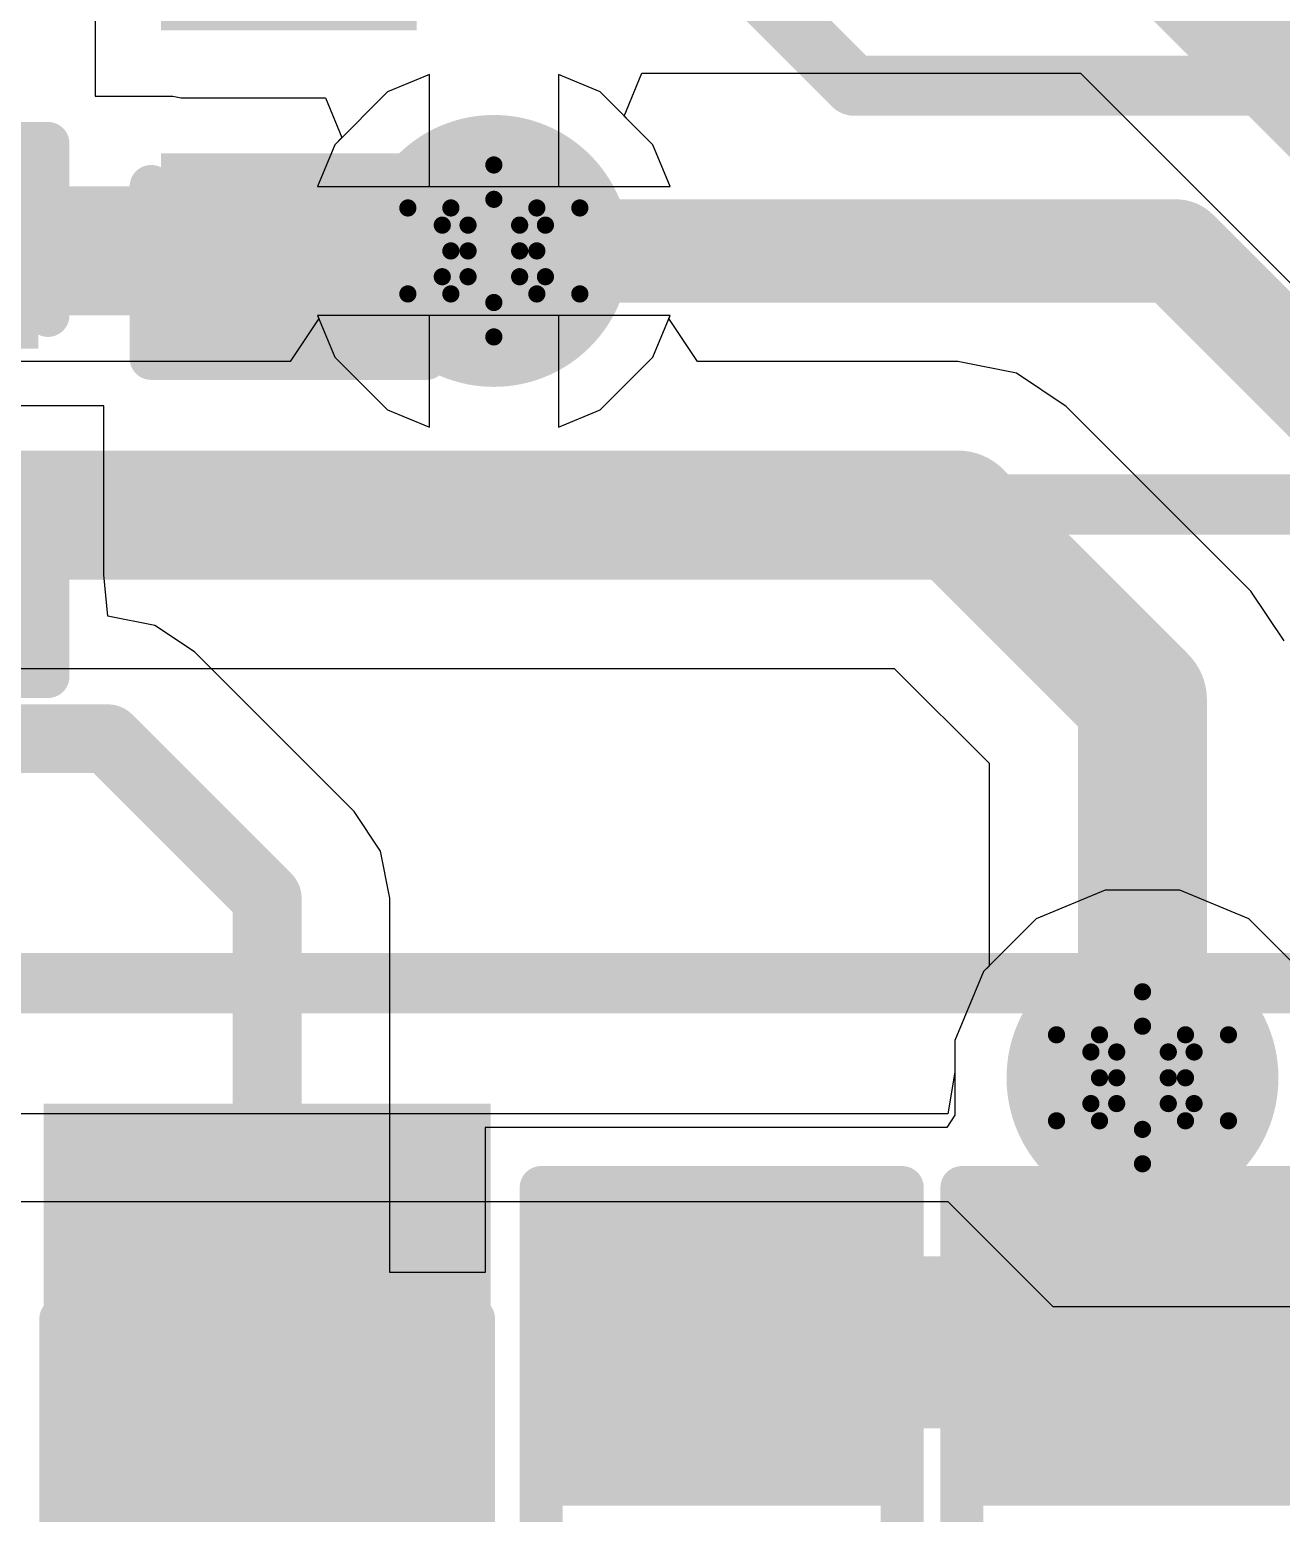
# Model space of a CAD drawing. Header units: inches. Extents: x -18 to 237, y -41 to 211.
# Drawn here: x 33.731 to 37.429, y 90.959 to 95.342 of the extents above; entities that cross this region are included whole.
import ezdxf

# ---------------------------------------------------------------- set-up
doc = ezdxf.new("R2010")
doc.units = ezdxf.units.IN
for name, color, linetype in [('Bottom Layer', 5, 'Continuous'), ('Bottom Solder', 6, 'Continuous'), ('Drill Drawing', 1, 'Continuous'), ('Top Layer', 1, 'Continuous'), ('Top Overlay', 2, 'Continuous'), ('Top Paste', 8, 'Continuous'), ('Top Solder', 216, 'Continuous'), ('Via Holes', 16, 'Continuous')]:
    doc.layers.add(name, color=color, linetype=linetype)

# ---------------------------------------------------------------- blocks, each defined once
blk = doc.blocks.new('R___0603_63')
at = {"layer": 'Top Layer'}
for points in [[(-0.381, 0.4445), (-0.381, -0.4445), (-1.143, -0.4445), (-1.143, 0.4445)], [(1.143, 0.4445), (1.143, -0.4445), (0.381, -0.4445), (0.381, 0.4445)]]:
    blk.add_hatch(color=1, dxfattribs=at).paths.add_polyline_path(points)
at = {"layer": 'Top Paste'}
for points in [[(-0.381, 0.4445), (-0.381, -0.4445), (-1.143, -0.4445), (-1.143, 0.4445)], [(1.143, 0.4445), (1.143, -0.4445), (0.381, -0.4445), (0.381, 0.4445)]]:
    blk.add_hatch(color=8, dxfattribs=at).paths.add_polyline_path(points)
at = {"layer": 'Top Solder'}
for points in [[(-0.2794, 0.5461), (-0.2794, -0.5461), (-1.2446, -0.5461), (-1.2446, 0.5461)], [(1.2446, 0.5461), (1.2446, -0.5461), (0.2794, -0.5461), (0.2794, 0.5461)]]:
    blk.add_hatch(color=216, dxfattribs=at).paths.add_polyline_path(points)
at = {"layer": 'Top Overlay'}
for points in [[(-1.2192, 0.5334, 0.127, 0.127, 0), (1.2192, 0.5334, 0.127, 0.127, 0)], [(-1.2192, 0.5334, 0.127, 0.127, 0), (-1.2192, -0.5334, 0.127, 0.127, 0)], [(1.2192, 0.5334, 0.127, 0.127, 0), (1.2192, -0.5334, 0.127, 0.127, 0)], [(-1.2192, -0.5334, 0.127, 0.127, 0), (1.2192, -0.5334, 0.127, 0.127, 0)]]:
    blk.add_lwpolyline(points, format="xyseb", dxfattribs=at)
for points in [[(-1.25095, 0.5334, 0.0635, 0.0635, 1), (-1.18745, 0.5334, 0.0635, 0.0635, 1)], [(-1.25095, 0.5334, 0.0635, 0.0635, 1), (-1.18745, 0.5334, 0.0635, 0.0635, 1)], [(1.18745, 0.5334, 0.0635, 0.0635, 1), (1.25095, 0.5334, 0.0635, 0.0635, 1)], [(1.18745, 0.5334, 0.0635, 0.0635, 1), (1.25095, 0.5334, 0.0635, 0.0635, 1)], [(-1.25095, -0.5334, 0.0635, 0.0635, 1), (-1.18745, -0.5334, 0.0635, 0.0635, 1)], [(-1.25095, -0.5334, 0.0635, 0.0635, 1), (-1.18745, -0.5334, 0.0635, 0.0635, 1)], [(1.18745, -0.5334, 0.0635, 0.0635, 1), (1.25095, -0.5334, 0.0635, 0.0635, 1)], [(1.18745, -0.5334, 0.0635, 0.0635, 1), (1.25095, -0.5334, 0.0635, 0.0635, 1)]]:
    blk.add_lwpolyline(points, format="xyseb", close=True, dxfattribs=at)
blk = doc.blocks.new('R___0603_64')
at = {"layer": 'Top Layer'}
for points in [[(-0.381, 0.4445), (-0.381, -0.4445), (-1.143, -0.4445), (-1.143, 0.4445)], [(1.143, 0.4445), (1.143, -0.4445), (0.381, -0.4445), (0.381, 0.4445)]]:
    blk.add_hatch(color=1, dxfattribs=at).paths.add_polyline_path(points)
at = {"layer": 'Top Paste'}
for points in [[(-0.381, 0.4445), (-0.381, -0.4445), (-1.143, -0.4445), (-1.143, 0.4445)], [(1.143, 0.4445), (1.143, -0.4445), (0.381, -0.4445), (0.381, 0.4445)]]:
    blk.add_hatch(color=8, dxfattribs=at).paths.add_polyline_path(points)
at = {"layer": 'Top Solder'}
for points in [[(-0.2794, 0.5461), (-0.2794, -0.5461), (-1.2446, -0.5461), (-1.2446, 0.5461)], [(1.2446, 0.5461), (1.2446, -0.5461), (0.2794, -0.5461), (0.2794, 0.5461)]]:
    blk.add_hatch(color=216, dxfattribs=at).paths.add_polyline_path(points)
at = {"layer": 'Top Overlay'}
for points in [[(-1.2192, -0.5334, 0.127, 0.127, 0), (-1.2192, 0.5334, 0.127, 0.127, 0)], [(1.2192, 0.5334, 0.127, 0.127, 0), (-1.2192, 0.5334, 0.127, 0.127, 0)], [(1.2192, -0.5334, 0.127, 0.127, 0), (1.2192, 0.5334, 0.127, 0.127, 0)], [(1.2192, -0.5334, 0.127, 0.127, 0), (-1.2192, -0.5334, 0.127, 0.127, 0)]]:
    blk.add_lwpolyline(points, format="xyseb", dxfattribs=at)
for points in [[(-1.25095, 0.5334, 0.0635, 0.0635, 1), (-1.18745, 0.5334, 0.0635, 0.0635, 1)], [(-1.25095, 0.5334, 0.0635, 0.0635, 1), (-1.18745, 0.5334, 0.0635, 0.0635, 1)], [(1.18745, 0.5334, 0.0635, 0.0635, 1), (1.25095, 0.5334, 0.0635, 0.0635, 1)], [(1.18745, 0.5334, 0.0635, 0.0635, 1), (1.25095, 0.5334, 0.0635, 0.0635, 1)], [(-1.25095, -0.5334, 0.0635, 0.0635, 1), (-1.18745, -0.5334, 0.0635, 0.0635, 1)], [(-1.25095, -0.5334, 0.0635, 0.0635, 1), (-1.18745, -0.5334, 0.0635, 0.0635, 1)], [(1.18745, -0.5334, 0.0635, 0.0635, 1), (1.25095, -0.5334, 0.0635, 0.0635, 1)], [(1.18745, -0.5334, 0.0635, 0.0635, 1), (1.25095, -0.5334, 0.0635, 0.0635, 1)]]:
    blk.add_lwpolyline(points, format="xyseb", close=True, dxfattribs=at)
blk = doc.blocks.new('LED_0603_98')
at = {"layer": 'Top Layer'}
for points in [[(-1, 0.5), (-0.5, 0.5), (-0.5, -0.5), (-1, -0.5)], [(0.5, 0.5), (1, 0.5), (1, -0.5), (0.5, -0.5)]]:
    blk.add_hatch(color=1, dxfattribs=at).paths.add_polyline_path(points)
at = {"layer": 'Top Overlay'}
blk.add_hatch(color=2, dxfattribs=at).paths.add_polyline_path([(1.1176, -0.6604), (1.7526, -0.6604), (1.7526, 0.6604), (1.1176, 0.6604)])
at = {"layer": 'Top Paste'}
for points in [[(-1, 0.5), (-0.5, 0.5), (-0.5, -0.5), (-1, -0.5)], [(0.5, 0.5), (1, 0.5), (1, -0.5), (0.5, -0.5)]]:
    blk.add_hatch(color=8, dxfattribs=at).paths.add_polyline_path(points)
at = {"layer": 'Top Solder'}
for points in [[(-1.1016, 0.6016), (-0.3984, 0.6016), (-0.3984, -0.6016), (-1.1016, -0.6016)], [(0.3984, 0.6016), (1.1016, 0.6016), (1.1016, -0.6016), (0.3984, -0.6016)]]:
    blk.add_hatch(color=216, dxfattribs=at).paths.add_polyline_path(points)
at = {"layer": 'Top Overlay'}
for points in [[(-1.1176, 0.6096, 0.127, 0.127, 0), (-1.1176, -0.6096, 0.127, 0.127, 0)], [(-1.1176, 0.6096, 0.127, 0.127, 0), (-0.4318, 0.6096, 0.127, 0.127, 0)], [(0.4318, 0.6096, 0.127, 0.127, 0), (1.1176, 0.6096, 0.127, 0.127, 0)], [(1.1176, 0.6096, 0.127, 0.127, 0), (1.1176, -0.6096, 0.127, 0.127, 0)], [(-1.1176, -0.6096, 0.127, 0.127, 0), (-0.4318, -0.6096, 0.127, 0.127, 0)], [(0.4318, -0.6096, 0.127, 0.127, 0), (1.1176, -0.6096, 0.127, 0.127, 0)]]:
    blk.add_lwpolyline(points, format="xyseb", dxfattribs=at)
for points in [[(-1.1494, 0.6096, 0.0635, 0.0635, 1), (-1.0858, 0.6096, 0.0635, 0.0635, 1)], [(-1.1494, 0.6096, 0.0635, 0.0635, 1), (-1.0858, 0.6096, 0.0635, 0.0635, 1)], [(-0.4636, 0.6096, 0.0635, 0.0635, 1), (-0.4001, 0.6096, 0.0635, 0.0635, 1)], [(0.4001, 0.6096, 0.0635, 0.0635, 1), (0.4636, 0.6096, 0.0635, 0.0635, 1)], [(1.0859, 0.6096, 0.0635, 0.0635, 1), (1.1494, 0.6096, 0.0635, 0.0635, 1)], [(1.0859, 0.6096, 0.0635, 0.0635, 1), (1.1494, 0.6096, 0.0635, 0.0635, 1)], [(-1.1494, -0.6096, 0.0635, 0.0635, 1), (-1.0858, -0.6096, 0.0635, 0.0635, 1)], [(-1.1494, -0.6096, 0.0635, 0.0635, 1), (-1.0858, -0.6096, 0.0635, 0.0635, 1)], [(-0.4636, -0.6096, 0.0635, 0.0635, 1), (-0.4001, -0.6096, 0.0635, 0.0635, 1)], [(0.4001, -0.6096, 0.0635, 0.0635, 1), (0.4636, -0.6096, 0.0635, 0.0635, 1)], [(1.0859, -0.6096, 0.0635, 0.0635, 1), (1.1494, -0.6096, 0.0635, 0.0635, 1)], [(1.0859, -0.6096, 0.0635, 0.0635, 1), (1.1494, -0.6096, 0.0635, 0.0635, 1)]]:
    blk.add_lwpolyline(points, format="xyseb", close=True, dxfattribs=at)
blk = doc.blocks.new('C___0402_147')
at = {"layer": 'Top Layer'}
for points in [[(-0.6985, -0.3175), (-0.6985, 0.3175), (-0.2413, 0.3175), (-0.2413, -0.3175)], [(0.2413, -0.3175), (0.2413, 0.3175), (0.6985, 0.3175), (0.6985, -0.3175)]]:
    blk.add_hatch(color=1, dxfattribs=at).paths.add_polyline_path(points)
at = {"layer": 'Top Paste'}
for points in [[(-0.6985, -0.3175), (-0.6985, 0.3175), (-0.2413, 0.3175), (-0.2413, -0.3175)], [(0.2413, -0.3175), (0.2413, 0.3175), (0.6985, 0.3175), (0.6985, -0.3175)]]:
    blk.add_hatch(color=8, dxfattribs=at).paths.add_polyline_path(points)
at = {"layer": 'Top Solder'}
for points in [[(-0.7585, -0.3775), (-0.7585, 0.3775), (-0.1813, 0.3775), (-0.1813, -0.3775)], [(0.1813, -0.3775), (0.1813, 0.3775), (0.7585, 0.3775), (0.7585, -0.3775)]]:
    blk.add_hatch(color=216, dxfattribs=at).paths.add_polyline_path(points)
at = {"layer": 'Top Overlay'}
for points in [[(-0.7874, 0.4064, 0.127, 0.127, 0), (-0.7874, -0.4064, 0.127, 0.127, 0)], [(-0.7874, 0.4064, 0.127, 0.127, 0), (-0.2794, 0.4064, 0.127, 0.127, 0)], [(0.2794, 0.4064, 0.127, 0.127, 0), (0.7874, 0.4064, 0.127, 0.127, 0)], [(0.7874, 0.4064, 0.127, 0.127, 0), (0.7874, -0.4064, 0.127, 0.127, 0)], [(-0.7874, -0.4064, 0.127, 0.127, 0), (-0.2794, -0.4064, 0.127, 0.127, 0)], [(0.2794, -0.4064, 0.127, 0.127, 0), (0.7874, -0.4064, 0.127, 0.127, 0)]]:
    blk.add_lwpolyline(points, format="xyseb", dxfattribs=at)
for points in [[(-0.8191, 0.4064, 0.0635, 0.0635, 1), (-0.7556, 0.4064, 0.0635, 0.0635, 1)], [(-0.8191, 0.4064, 0.0635, 0.0635, 1), (-0.7556, 0.4064, 0.0635, 0.0635, 1)], [(-0.3111, 0.4064, 0.0635, 0.0635, 1), (-0.2477, 0.4064, 0.0635, 0.0635, 1)], [(0.2477, 0.4064, 0.0635, 0.0635, 1), (0.3111, 0.4064, 0.0635, 0.0635, 1)], [(0.7556, 0.4064, 0.0635, 0.0635, 1), (0.8191, 0.4064, 0.0635, 0.0635, 1)], [(0.7556, 0.4064, 0.0635, 0.0635, 1), (0.8191, 0.4064, 0.0635, 0.0635, 1)], [(-0.8191, -0.4064, 0.0635, 0.0635, 1), (-0.7556, -0.4064, 0.0635, 0.0635, 1)], [(-0.8191, -0.4064, 0.0635, 0.0635, 1), (-0.7556, -0.4064, 0.0635, 0.0635, 1)], [(-0.3111, -0.4064, 0.0635, 0.0635, 1), (-0.2477, -0.4064, 0.0635, 0.0635, 1)], [(0.2477, -0.4064, 0.0635, 0.0635, 1), (0.3111, -0.4064, 0.0635, 0.0635, 1)], [(0.7556, -0.4064, 0.0635, 0.0635, 1), (0.8191, -0.4064, 0.0635, 0.0635, 1)], [(0.7556, -0.4064, 0.0635, 0.0635, 1), (0.8191, -0.4064, 0.0635, 0.0635, 1)]]:
    blk.add_lwpolyline(points, format="xyseb", close=True, dxfattribs=at)
blk = doc.blocks.new('C___0402_148')
at = {"layer": 'Top Layer'}
for points in [[(-0.6985, -0.3175), (-0.6985, 0.3175), (-0.2413, 0.3175), (-0.2413, -0.3175)], [(0.2413, -0.3175), (0.2413, 0.3175), (0.6985, 0.3175), (0.6985, -0.3175)]]:
    blk.add_hatch(color=1, dxfattribs=at).paths.add_polyline_path(points)
at = {"layer": 'Top Paste'}
for points in [[(-0.6985, -0.3175), (-0.6985, 0.3175), (-0.2413, 0.3175), (-0.2413, -0.3175)], [(0.2413, -0.3175), (0.2413, 0.3175), (0.6985, 0.3175), (0.6985, -0.3175)]]:
    blk.add_hatch(color=8, dxfattribs=at).paths.add_polyline_path(points)
at = {"layer": 'Top Solder'}
for points in [[(-0.7585, -0.3775), (-0.7585, 0.3775), (-0.1813, 0.3775), (-0.1813, -0.3775)], [(0.1813, -0.3775), (0.1813, 0.3775), (0.7585, 0.3775), (0.7585, -0.3775)]]:
    blk.add_hatch(color=216, dxfattribs=at).paths.add_polyline_path(points)
at = {"layer": 'Top Overlay'}
for points in [[(-0.7874, -0.4064, 0.127, 0.127, 0), (-0.7874, 0.4064, 0.127, 0.127, 0)], [(-0.2794, 0.4064, 0.127, 0.127, 0), (-0.7874, 0.4064, 0.127, 0.127, 0)], [(0.7874, 0.4064, 0.127, 0.127, 0), (0.2794, 0.4064, 0.127, 0.127, 0)], [(0.7874, -0.4064, 0.127, 0.127, 0), (0.7874, 0.4064, 0.127, 0.127, 0)], [(-0.2794, -0.4064, 0.127, 0.127, 0), (-0.7874, -0.4064, 0.127, 0.127, 0)], [(0.7874, -0.4064, 0.127, 0.127, 0), (0.2794, -0.4064, 0.127, 0.127, 0)]]:
    blk.add_lwpolyline(points, format="xyseb", dxfattribs=at)
for points in [[(-0.8191, 0.4064, 0.0635, 0.0635, 1), (-0.7556, 0.4064, 0.0635, 0.0635, 1)], [(-0.8191, 0.4064, 0.0635, 0.0635, 1), (-0.7556, 0.4064, 0.0635, 0.0635, 1)], [(-0.3111, 0.4064, 0.0635, 0.0635, 1), (-0.2477, 0.4064, 0.0635, 0.0635, 1)], [(0.2477, 0.4064, 0.0635, 0.0635, 1), (0.3111, 0.4064, 0.0635, 0.0635, 1)], [(0.7556, 0.4064, 0.0635, 0.0635, 1), (0.8191, 0.4064, 0.0635, 0.0635, 1)], [(0.7556, 0.4064, 0.0635, 0.0635, 1), (0.8191, 0.4064, 0.0635, 0.0635, 1)], [(-0.8191, -0.4064, 0.0635, 0.0635, 1), (-0.7556, -0.4064, 0.0635, 0.0635, 1)], [(-0.8191, -0.4064, 0.0635, 0.0635, 1), (-0.7556, -0.4064, 0.0635, 0.0635, 1)], [(-0.3111, -0.4064, 0.0635, 0.0635, 1), (-0.2477, -0.4064, 0.0635, 0.0635, 1)], [(0.2477, -0.4064, 0.0635, 0.0635, 1), (0.3111, -0.4064, 0.0635, 0.0635, 1)], [(0.7556, -0.4064, 0.0635, 0.0635, 1), (0.8191, -0.4064, 0.0635, 0.0635, 1)], [(0.7556, -0.4064, 0.0635, 0.0635, 1), (0.8191, -0.4064, 0.0635, 0.0635, 1)]]:
    blk.add_lwpolyline(points, format="xyseb", close=True, dxfattribs=at)

msp = doc.modelspace()

# ---------------------------------------------------------------- hatches: boundary and pattern name
at = {"layer": 'Bottom Layer'}
h = msp.add_hatch(color=5, dxfattribs=at)
edge = h.paths.add_edge_path()
edge.add_arc((35.1023, 94.6884), 0.3, 0, 360)
h = msp.add_hatch(color=5, dxfattribs=at)
edge = h.paths.add_edge_path()
edge.add_arc((37.0185, 92.2458), 0.3, 0, 360)
at = {"layer": 'Bottom Solder'}
h = msp.add_hatch(color=6, dxfattribs=at)
edge = h.paths.add_edge_path()
edge.add_arc((35.1023, 94.6884), 0.4016, 0, 360)
h = msp.add_hatch(color=6, dxfattribs=at)
edge = h.paths.add_edge_path()
edge.add_arc((37.0185, 92.2458), 0.4016, 0, 360)
at = {"layer": 'Top Layer'}
h = msp.add_hatch(color=1, dxfattribs=at)
edge = h.paths.add_edge_path()
edge.add_arc((35.1023, 94.6884), 0.3, 0, 360)
h = msp.add_hatch(color=1, dxfattribs=at)
edge = h.paths.add_edge_path()
edge.add_arc((37.0185, 92.2458), 0.3, 0, 360)
at = {"layer": 'Top Solder'}
h = msp.add_hatch(color=216, dxfattribs=at)
edge = h.paths.add_edge_path()
edge.add_arc((35.1023, 94.6884), 0.4016, 0, 360)
h = msp.add_hatch(color=216, dxfattribs=at)
edge = h.paths.add_edge_path()
edge.add_arc((37.0185, 92.2458), 0.4016, 0, 360)
at = {"layer": 'Via Holes'}
h = msp.add_hatch(color=7, dxfattribs=at)
edge = h.paths.add_edge_path()
edge.add_arc((35.1023, 94.6884), 0.15, 0, 360)
h = msp.add_hatch(color=7, dxfattribs=at)
edge = h.paths.add_edge_path()
edge.add_arc((37.0185, 92.2458), 0.15, 0, 360)

# ---------------------------------------------------------------- linework, layer by layer
at = {"layer": 'Bottom Layer'}
for p, q in [((34.9118, 95.2091), (34.7884, 95.158)), ((34.9118, 94.8789), (34.9118, 95.2091)), ((35.4161, 95.158), (35.2928, 95.2091)), ((35.2928, 95.2091), (35.2928, 94.8789)), ((34.7884, 95.158), (34.6326, 95.0022)), ((35.5719, 95.0022), (35.4161, 95.158)), ((34.6326, 95.0022), (34.5815, 94.8789)), ((35.623, 94.8789), (35.5719, 95.0022)), ((34.5815, 94.8789), (34.9118, 94.8789)), ((35.2928, 94.8789), (35.623, 94.8789)), ((35.623, 94.4979), (34.5815, 94.4979)), ((34.5815, 94.4979), (34.5855, 94.4884)), ((35.6191, 94.4884), (35.623, 94.4979)), ((34.5855, 94.4884), (34.5006, 94.3614)), ((35.7039, 94.3614), (35.6191, 94.4884)), ((34.5006, 94.3614), (32.2452, 94.3614)), ((36.473, 94.3614), (35.7039, 94.3614)), ((36.6465, 94.3269), (36.473, 94.3614)), ((36.7935, 94.2286), (36.6465, 94.3269)), ((37.3389, 93.6832), (36.7935, 94.2286)), ((37.4372, 93.5362), (37.3389, 93.6832)), ((32.2452, 93.455), (36.2853, 93.455)), ((36.2853, 93.455), (36.5652, 93.175)), ((36.5652, 93.175), (36.5652, 92.576)), ((36.5652, 92.576), (36.5488, 92.5596)), ((36.5488, 92.5596), (36.4645, 92.356)), ((36.4645, 92.356), (36.4645, 92.2629)), ((36.4645, 92.2629), (36.4436, 92.1392)), ((36.3471, 92.1392), (31.915, 92.1392)), ((36.4436, 92.1392), (36.3471, 92.1392)), ((31.915, 91.8802), (36.4436, 91.8802)), ((36.4436, 91.8802), (36.7538, 91.57)), ((36.7538, 91.57), (42.2148, 91.57))]:
    msp.add_line(p, q, dxfattribs=at)
for points in [[(31.915, 93.9082, 0.381, 0.381, 0), (36.473, 93.9082, 0.381, 0.381, 0)], [(36.473, 93.9082, 0.381, 0.381, 0), (37.0185, 93.3628, 0.381, 0.381, 0)], [(37.0185, 92.2458, 0.381, 0.381, 0), (37.0185, 93.3628, 0.381, 0.381, 0)]]:
    msp.add_lwpolyline(points, format="xyseb", dxfattribs=at)
for points in [[(36.3778, 93.9082, 0.1905, 0.1905, 1), (36.5683, 93.9082, 0.1905, 0.1905, 1)], [(36.3778, 93.9082, 0.1905, 0.1905, 1), (36.5683, 93.9082, 0.1905, 0.1905, 1)], [(36.9232, 93.3628, 0.1905, 0.1905, 1), (37.1137, 93.3628, 0.1905, 0.1905, 1)], [(36.9232, 93.3628, 0.1905, 0.1905, 1), (37.1137, 93.3628, 0.1905, 0.1905, 1)], [(36.9232, 92.2458, 0.1905, 0.1905, 1), (37.1137, 92.2458, 0.1905, 0.1905, 1)]]:
    msp.add_lwpolyline(points, format="xyseb", close=True, dxfattribs=at)
at = {"layer": 'Drill Drawing'}
for points in [[(34.9753, 94.8154, 0.0508, 0.0508, 0), (35.1023, 94.9424, 0.0508, 0.0508, 0)], [(35.1023, 94.9424, 0.0508, 0.0508, 0), (35.2293, 94.8154, 0.0508, 0.0508, 0)], [(35.0261, 94.7646, 0.0508, 0.0508, 0), (35.1023, 94.8408, 0.0508, 0.0508, 0)], [(35.1023, 94.8408, 0.0508, 0.0508, 0), (35.1785, 94.7646, 0.0508, 0.0508, 0)], [(34.8483, 94.8154, 0.0508, 0.0508, 0), (34.9753, 94.6884, 0.0508, 0.0508, 0)], [(34.8483, 94.8154, 0.0508, 0.0508, 0), (34.9753, 94.8154, 0.0508, 0.0508, 0)], [(35.2293, 94.8154, 0.0508, 0.0508, 0), (35.3563, 94.8154, 0.0508, 0.0508, 0)], [(35.2293, 94.6884, 0.0508, 0.0508, 0), (35.3563, 94.8154, 0.0508, 0.0508, 0)], [(34.9499, 94.7646, 0.0508, 0.0508, 0), (35.0261, 94.6884, 0.0508, 0.0508, 0)], [(34.9499, 94.7646, 0.0508, 0.0508, 0), (35.0261, 94.7646, 0.0508, 0.0508, 0)], [(35.1785, 94.7646, 0.0508, 0.0508, 0), (35.2547, 94.7646, 0.0508, 0.0508, 0)], [(35.1785, 94.6884, 0.0508, 0.0508, 0), (35.2547, 94.7646, 0.0508, 0.0508, 0)], [(34.8483, 94.5614, 0.0508, 0.0508, 0), (34.9753, 94.6884, 0.0508, 0.0508, 0)], [(34.9499, 94.6122, 0.0508, 0.0508, 0), (35.0261, 94.6884, 0.0508, 0.0508, 0)], [(35.1785, 94.6884, 0.0508, 0.0508, 0), (35.2547, 94.6122, 0.0508, 0.0508, 0)], [(35.2293, 94.6884, 0.0508, 0.0508, 0), (35.3563, 94.5614, 0.0508, 0.0508, 0)], [(34.9499, 94.6122, 0.0508, 0.0508, 0), (35.0261, 94.6122, 0.0508, 0.0508, 0)], [(35.0261, 94.6122, 0.0508, 0.0508, 0), (35.1023, 94.536, 0.0508, 0.0508, 0)], [(35.1023, 94.536, 0.0508, 0.0508, 0), (35.1785, 94.6122, 0.0508, 0.0508, 0)], [(35.1785, 94.6122, 0.0508, 0.0508, 0), (35.2547, 94.6122, 0.0508, 0.0508, 0)], [(34.8483, 94.5614, 0.0508, 0.0508, 0), (34.9753, 94.5614, 0.0508, 0.0508, 0)], [(34.9753, 94.5614, 0.0508, 0.0508, 0), (35.1023, 94.4344, 0.0508, 0.0508, 0)], [(35.1023, 94.4344, 0.0508, 0.0508, 0), (35.2293, 94.5614, 0.0508, 0.0508, 0)], [(35.2293, 94.5614, 0.0508, 0.0508, 0), (35.3563, 94.5614, 0.0508, 0.0508, 0)], [(36.8915, 92.3728, 0.0508, 0.0508, 0), (37.0185, 92.4998, 0.0508, 0.0508, 0)], [(37.0185, 92.4998, 0.0508, 0.0508, 0), (37.1455, 92.3728, 0.0508, 0.0508, 0)], [(36.7645, 92.3728, 0.0508, 0.0508, 0), (36.8915, 92.2458, 0.0508, 0.0508, 0)], [(36.7645, 92.3728, 0.0508, 0.0508, 0), (36.8915, 92.3728, 0.0508, 0.0508, 0)], [(36.9423, 92.322, 0.0508, 0.0508, 0), (37.0185, 92.3982, 0.0508, 0.0508, 0)], [(37.0185, 92.3982, 0.0508, 0.0508, 0), (37.0947, 92.322, 0.0508, 0.0508, 0)], [(37.1455, 92.3728, 0.0508, 0.0508, 0), (37.2725, 92.3728, 0.0508, 0.0508, 0)], [(37.1455, 92.2458, 0.0508, 0.0508, 0), (37.2725, 92.3728, 0.0508, 0.0508, 0)], [(36.8661, 92.322, 0.0508, 0.0508, 0), (36.9423, 92.2458, 0.0508, 0.0508, 0)], [(36.8661, 92.322, 0.0508, 0.0508, 0), (36.9423, 92.322, 0.0508, 0.0508, 0)], [(37.0947, 92.322, 0.0508, 0.0508, 0), (37.1709, 92.322, 0.0508, 0.0508, 0)], [(37.0947, 92.2458, 0.0508, 0.0508, 0), (37.1709, 92.322, 0.0508, 0.0508, 0)], [(36.7645, 92.1188, 0.0508, 0.0508, 0), (36.8915, 92.2458, 0.0508, 0.0508, 0)], [(36.8661, 92.1696, 0.0508, 0.0508, 0), (36.9423, 92.2458, 0.0508, 0.0508, 0)], [(37.0947, 92.2458, 0.0508, 0.0508, 0), (37.1709, 92.1696, 0.0508, 0.0508, 0)], [(37.1455, 92.2458, 0.0508, 0.0508, 0), (37.2725, 92.1188, 0.0508, 0.0508, 0)], [(36.8661, 92.1696, 0.0508, 0.0508, 0), (36.9423, 92.1696, 0.0508, 0.0508, 0)], [(36.9423, 92.1696, 0.0508, 0.0508, 0), (37.0185, 92.0934, 0.0508, 0.0508, 0)], [(37.0185, 92.0934, 0.0508, 0.0508, 0), (37.0947, 92.1696, 0.0508, 0.0508, 0)], [(37.0947, 92.1696, 0.0508, 0.0508, 0), (37.1709, 92.1696, 0.0508, 0.0508, 0)], [(36.7645, 92.1188, 0.0508, 0.0508, 0), (36.8915, 92.1188, 0.0508, 0.0508, 0)], [(36.8915, 92.1188, 0.0508, 0.0508, 0), (37.0185, 91.9918, 0.0508, 0.0508, 0)], [(37.0185, 91.9918, 0.0508, 0.0508, 0), (37.1455, 92.1188, 0.0508, 0.0508, 0)], [(37.1455, 92.1188, 0.0508, 0.0508, 0), (37.2725, 92.1188, 0.0508, 0.0508, 0)]]:
    msp.add_lwpolyline(points, format="xyseb", dxfattribs=at)
for points in [[(35.0896, 94.9424, 0.0254, 0.0254, 1), (35.115, 94.9424, 0.0254, 0.0254, 1)], [(35.0896, 94.9424, 0.0254, 0.0254, 1), (35.115, 94.9424, 0.0254, 0.0254, 1)], [(35.0896, 94.8408, 0.0254, 0.0254, 1), (35.115, 94.8408, 0.0254, 0.0254, 1)], [(35.0896, 94.8408, 0.0254, 0.0254, 1), (35.115, 94.8408, 0.0254, 0.0254, 1)], [(34.8356, 94.8154, 0.0254, 0.0254, 1), (34.861, 94.8154, 0.0254, 0.0254, 1)], [(34.8356, 94.8154, 0.0254, 0.0254, 1), (34.861, 94.8154, 0.0254, 0.0254, 1)], [(34.9626, 94.8154, 0.0254, 0.0254, 1), (34.988, 94.8154, 0.0254, 0.0254, 1)], [(34.9626, 94.8154, 0.0254, 0.0254, 1), (34.988, 94.8154, 0.0254, 0.0254, 1)], [(35.2166, 94.8154, 0.0254, 0.0254, 1), (35.242, 94.8154, 0.0254, 0.0254, 1)], [(35.2166, 94.8154, 0.0254, 0.0254, 1), (35.242, 94.8154, 0.0254, 0.0254, 1)], [(35.3436, 94.8154, 0.0254, 0.0254, 1), (35.369, 94.8154, 0.0254, 0.0254, 1)], [(35.3436, 94.8154, 0.0254, 0.0254, 1), (35.369, 94.8154, 0.0254, 0.0254, 1)], [(34.9372, 94.7646, 0.0254, 0.0254, 1), (34.9626, 94.7646, 0.0254, 0.0254, 1)], [(34.9372, 94.7646, 0.0254, 0.0254, 1), (34.9626, 94.7646, 0.0254, 0.0254, 1)], [(35.0134, 94.7646, 0.0254, 0.0254, 1), (35.0388, 94.7646, 0.0254, 0.0254, 1)], [(35.0134, 94.7646, 0.0254, 0.0254, 1), (35.0388, 94.7646, 0.0254, 0.0254, 1)], [(35.1658, 94.7646, 0.0254, 0.0254, 1), (35.1912, 94.7646, 0.0254, 0.0254, 1)], [(35.1658, 94.7646, 0.0254, 0.0254, 1), (35.1912, 94.7646, 0.0254, 0.0254, 1)], [(35.242, 94.7646, 0.0254, 0.0254, 1), (35.2674, 94.7646, 0.0254, 0.0254, 1)], [(35.242, 94.7646, 0.0254, 0.0254, 1), (35.2674, 94.7646, 0.0254, 0.0254, 1)], [(34.9626, 94.6884, 0.0254, 0.0254, 1), (34.988, 94.6884, 0.0254, 0.0254, 1)], [(34.9626, 94.6884, 0.0254, 0.0254, 1), (34.988, 94.6884, 0.0254, 0.0254, 1)], [(35.0134, 94.6884, 0.0254, 0.0254, 1), (35.0388, 94.6884, 0.0254, 0.0254, 1)], [(35.0134, 94.6884, 0.0254, 0.0254, 1), (35.0388, 94.6884, 0.0254, 0.0254, 1)], [(35.1658, 94.6884, 0.0254, 0.0254, 1), (35.1912, 94.6884, 0.0254, 0.0254, 1)], [(35.1658, 94.6884, 0.0254, 0.0254, 1), (35.1912, 94.6884, 0.0254, 0.0254, 1)], [(35.2166, 94.6884, 0.0254, 0.0254, 1), (35.242, 94.6884, 0.0254, 0.0254, 1)], [(35.2166, 94.6884, 0.0254, 0.0254, 1), (35.242, 94.6884, 0.0254, 0.0254, 1)], [(34.9372, 94.6122, 0.0254, 0.0254, 1), (34.9626, 94.6122, 0.0254, 0.0254, 1)], [(34.9372, 94.6122, 0.0254, 0.0254, 1), (34.9626, 94.6122, 0.0254, 0.0254, 1)], [(35.0134, 94.6122, 0.0254, 0.0254, 1), (35.0388, 94.6122, 0.0254, 0.0254, 1)], [(35.0134, 94.6122, 0.0254, 0.0254, 1), (35.0388, 94.6122, 0.0254, 0.0254, 1)], [(35.1658, 94.6122, 0.0254, 0.0254, 1), (35.1912, 94.6122, 0.0254, 0.0254, 1)], [(35.1658, 94.6122, 0.0254, 0.0254, 1), (35.1912, 94.6122, 0.0254, 0.0254, 1)], [(35.242, 94.6122, 0.0254, 0.0254, 1), (35.2674, 94.6122, 0.0254, 0.0254, 1)], [(35.242, 94.6122, 0.0254, 0.0254, 1), (35.2674, 94.6122, 0.0254, 0.0254, 1)], [(34.8356, 94.5614, 0.0254, 0.0254, 1), (34.861, 94.5614, 0.0254, 0.0254, 1)], [(34.8356, 94.5614, 0.0254, 0.0254, 1), (34.861, 94.5614, 0.0254, 0.0254, 1)], [(34.9626, 94.5614, 0.0254, 0.0254, 1), (34.988, 94.5614, 0.0254, 0.0254, 1)], [(34.9626, 94.5614, 0.0254, 0.0254, 1), (34.988, 94.5614, 0.0254, 0.0254, 1)], [(35.2166, 94.5614, 0.0254, 0.0254, 1), (35.242, 94.5614, 0.0254, 0.0254, 1)], [(35.2166, 94.5614, 0.0254, 0.0254, 1), (35.242, 94.5614, 0.0254, 0.0254, 1)], [(35.3436, 94.5614, 0.0254, 0.0254, 1), (35.369, 94.5614, 0.0254, 0.0254, 1)], [(35.3436, 94.5614, 0.0254, 0.0254, 1), (35.369, 94.5614, 0.0254, 0.0254, 1)], [(35.0896, 94.536, 0.0254, 0.0254, 1), (35.115, 94.536, 0.0254, 0.0254, 1)], [(35.0896, 94.536, 0.0254, 0.0254, 1), (35.115, 94.536, 0.0254, 0.0254, 1)], [(35.0896, 94.4344, 0.0254, 0.0254, 1), (35.115, 94.4344, 0.0254, 0.0254, 1)], [(35.0896, 94.4344, 0.0254, 0.0254, 1), (35.115, 94.4344, 0.0254, 0.0254, 1)], [(37.0058, 92.4998, 0.0254, 0.0254, 1), (37.0312, 92.4998, 0.0254, 0.0254, 1)], [(37.0058, 92.4998, 0.0254, 0.0254, 1), (37.0312, 92.4998, 0.0254, 0.0254, 1)], [(36.7518, 92.3728, 0.0254, 0.0254, 1), (36.7772, 92.3728, 0.0254, 0.0254, 1)], [(36.7518, 92.3728, 0.0254, 0.0254, 1), (36.7772, 92.3728, 0.0254, 0.0254, 1)], [(36.8788, 92.3728, 0.0254, 0.0254, 1), (36.9042, 92.3728, 0.0254, 0.0254, 1)], [(36.8788, 92.3728, 0.0254, 0.0254, 1), (36.9042, 92.3728, 0.0254, 0.0254, 1)], [(37.0058, 92.3982, 0.0254, 0.0254, 1), (37.0312, 92.3982, 0.0254, 0.0254, 1)], [(37.0058, 92.3982, 0.0254, 0.0254, 1), (37.0312, 92.3982, 0.0254, 0.0254, 1)], [(37.1328, 92.3728, 0.0254, 0.0254, 1), (37.1582, 92.3728, 0.0254, 0.0254, 1)], [(37.1328, 92.3728, 0.0254, 0.0254, 1), (37.1582, 92.3728, 0.0254, 0.0254, 1)], [(37.2598, 92.3728, 0.0254, 0.0254, 1), (37.2852, 92.3728, 0.0254, 0.0254, 1)], [(37.2598, 92.3728, 0.0254, 0.0254, 1), (37.2852, 92.3728, 0.0254, 0.0254, 1)], [(36.8534, 92.322, 0.0254, 0.0254, 1), (36.8788, 92.322, 0.0254, 0.0254, 1)], [(36.8534, 92.322, 0.0254, 0.0254, 1), (36.8788, 92.322, 0.0254, 0.0254, 1)], [(36.9296, 92.322, 0.0254, 0.0254, 1), (36.955, 92.322, 0.0254, 0.0254, 1)], [(36.9296, 92.322, 0.0254, 0.0254, 1), (36.955, 92.322, 0.0254, 0.0254, 1)], [(37.082, 92.322, 0.0254, 0.0254, 1), (37.1074, 92.322, 0.0254, 0.0254, 1)], [(37.082, 92.322, 0.0254, 0.0254, 1), (37.1074, 92.322, 0.0254, 0.0254, 1)], [(37.1582, 92.322, 0.0254, 0.0254, 1), (37.1836, 92.322, 0.0254, 0.0254, 1)], [(37.1582, 92.322, 0.0254, 0.0254, 1), (37.1836, 92.322, 0.0254, 0.0254, 1)], [(36.8788, 92.2458, 0.0254, 0.0254, 1), (36.9042, 92.2458, 0.0254, 0.0254, 1)], [(36.8788, 92.2458, 0.0254, 0.0254, 1), (36.9042, 92.2458, 0.0254, 0.0254, 1)], [(36.9296, 92.2458, 0.0254, 0.0254, 1), (36.955, 92.2458, 0.0254, 0.0254, 1)], [(36.9296, 92.2458, 0.0254, 0.0254, 1), (36.955, 92.2458, 0.0254, 0.0254, 1)], [(37.082, 92.2458, 0.0254, 0.0254, 1), (37.1074, 92.2458, 0.0254, 0.0254, 1)], [(37.082, 92.2458, 0.0254, 0.0254, 1), (37.1074, 92.2458, 0.0254, 0.0254, 1)], [(37.1328, 92.2458, 0.0254, 0.0254, 1), (37.1582, 92.2458, 0.0254, 0.0254, 1)], [(37.1328, 92.2458, 0.0254, 0.0254, 1), (37.1582, 92.2458, 0.0254, 0.0254, 1)], [(36.8534, 92.1696, 0.0254, 0.0254, 1), (36.8788, 92.1696, 0.0254, 0.0254, 1)], [(36.8534, 92.1696, 0.0254, 0.0254, 1), (36.8788, 92.1696, 0.0254, 0.0254, 1)], [(36.9296, 92.1696, 0.0254, 0.0254, 1), (36.955, 92.1696, 0.0254, 0.0254, 1)], [(36.9296, 92.1696, 0.0254, 0.0254, 1), (36.955, 92.1696, 0.0254, 0.0254, 1)], [(37.082, 92.1696, 0.0254, 0.0254, 1), (37.1074, 92.1696, 0.0254, 0.0254, 1)], [(37.082, 92.1696, 0.0254, 0.0254, 1), (37.1074, 92.1696, 0.0254, 0.0254, 1)], [(37.1582, 92.1696, 0.0254, 0.0254, 1), (37.1836, 92.1696, 0.0254, 0.0254, 1)], [(37.1582, 92.1696, 0.0254, 0.0254, 1), (37.1836, 92.1696, 0.0254, 0.0254, 1)], [(36.7518, 92.1188, 0.0254, 0.0254, 1), (36.7772, 92.1188, 0.0254, 0.0254, 1)], [(36.7518, 92.1188, 0.0254, 0.0254, 1), (36.7772, 92.1188, 0.0254, 0.0254, 1)], [(36.8788, 92.1188, 0.0254, 0.0254, 1), (36.9042, 92.1188, 0.0254, 0.0254, 1)], [(36.8788, 92.1188, 0.0254, 0.0254, 1), (36.9042, 92.1188, 0.0254, 0.0254, 1)], [(37.1328, 92.1188, 0.0254, 0.0254, 1), (37.1582, 92.1188, 0.0254, 0.0254, 1)], [(37.1328, 92.1188, 0.0254, 0.0254, 1), (37.1582, 92.1188, 0.0254, 0.0254, 1)], [(37.2598, 92.1188, 0.0254, 0.0254, 1), (37.2852, 92.1188, 0.0254, 0.0254, 1)], [(37.2598, 92.1188, 0.0254, 0.0254, 1), (37.2852, 92.1188, 0.0254, 0.0254, 1)], [(37.0058, 92.0934, 0.0254, 0.0254, 1), (37.0312, 92.0934, 0.0254, 0.0254, 1)], [(37.0058, 92.0934, 0.0254, 0.0254, 1), (37.0312, 92.0934, 0.0254, 0.0254, 1)], [(37.0058, 91.9918, 0.0254, 0.0254, 1), (37.0312, 91.9918, 0.0254, 0.0254, 1)], [(37.0058, 91.9918, 0.0254, 0.0254, 1), (37.0312, 91.9918, 0.0254, 0.0254, 1)]]:
    msp.add_lwpolyline(points, format="xyseb", close=True, dxfattribs=at)
at = {"layer": 'Top Layer'}
for p, q in [((33.9248, 95.3746), (33.9248, 95.1456)), ((35.4873, 95.0868), (35.5399, 95.2138)), ((35.5399, 95.2138), (36.835, 95.2138)), ((36.835, 95.2138), (37.9808, 94.0679)), ((33.9248, 95.1456), (34.1538, 95.1456)), ((34.1538, 95.1456), (34.1788, 95.1406)), ((34.1788, 95.1406), (34.6051, 95.1406)), ((34.6051, 95.1406), (34.6537, 95.0233)), ((35.5719, 95.0022), (35.4873, 95.0868)), ((34.6537, 95.0233), (34.6326, 95.0022)), ((34.6326, 95.0022), (34.5815, 94.8789)), ((35.623, 94.8789), (35.5719, 95.0022)), ((34.5815, 94.8789), (35.623, 94.8789)), ((34.9118, 94.4979), (34.5815, 94.4979)), ((34.5815, 94.4979), (34.6326, 94.3746)), ((34.9118, 94.1676), (34.9118, 94.4979)), ((35.623, 94.4979), (35.2928, 94.4979)), ((35.2928, 94.4979), (35.2928, 94.1676)), ((35.5719, 94.3746), (35.623, 94.4979)), ((34.6326, 94.3746), (34.7884, 94.2187)), ((35.4161, 94.2187), (35.5719, 94.3746)), ((33.9502, 94.2312), (32.9125, 94.2312)), ((33.9502, 93.7319), (33.9502, 94.2312)), ((34.7884, 94.2187), (34.9118, 94.1676)), ((35.2928, 94.1676), (35.4161, 94.2187)), ((33.962, 93.6099), (33.9502, 93.7319)), ((34.1007, 93.5823), (33.962, 93.6099)), ((34.2184, 93.5037), (34.1007, 93.5823)), ((34.6892, 93.0329), (34.2184, 93.5037)), ((34.7678, 92.9152), (34.6892, 93.0329)), ((34.6892, 93.0329), (34.6892, 93.0329)), ((34.7954, 92.7765), (34.7678, 92.9152)), ((36.9083, 92.7998), (36.7046, 92.7154)), ((37.1287, 92.7998), (36.9083, 92.7998)), ((37.3323, 92.7154), (37.1287, 92.7998)), ((34.7954, 91.6705), (34.7954, 92.7765)), ((36.7046, 92.7154), (36.5488, 92.5596)), ((37.4881, 92.5596), (37.3323, 92.7154)), ((36.5488, 92.5596), (36.4645, 92.356)), ((36.4645, 92.356), (36.4645, 92.1356)), ((36.4645, 92.1356), (36.4402, 92.0993)), ((36.4402, 92.0993), (35.0769, 92.0993)), ((35.0769, 92.0993), (35.0769, 91.6705)), ((35.0769, 91.6705), (34.7954, 91.6705))]:
    msp.add_line(p, q, dxfattribs=at)
for points in [[(37.0066, 95.6282, 0.3048, 0.3048, 0), (38.3952, 94.2396, 0.3048, 0.3048, 0)], [(33.3787, 94.6884, 0.381, 0.381, 0), (34.4963, 94.6884, 0.381, 0.381, 0)], [(34.4963, 94.6884, 0.381, 0.381, 0), (35.1023, 94.6884, 0.381, 0.381, 0)], [(35.1023, 94.6884, 0.3048, 0.3048, 0), (37.1186, 94.6884, 0.3048, 0.3048, 0)], [(37.1186, 94.6884, 0.3048, 0.3048, 0), (37.8536, 93.9533, 0.3048, 0.3048, 0)], [(31.6932, 93.2473, 0.2032, 0.2032, 0), (33.962, 93.2473, 0.2032, 0.2032, 0)], [(33.962, 93.2473, 0.2032, 0.2032, 0), (34.4328, 92.7765, 0.2032, 0.2032, 0)], [(34.4328, 91.1665, 0.2032, 0.2032, 0), (34.4328, 92.7765, 0.2032, 0.2032, 0)], [(37.0185, 91.4643, 0.508, 0.508, 0), (37.0185, 92.2458, 0.508, 0.508, 0)], [(35.7754, 91.4643, 0.508, 0.508, 0), (37.0185, 91.4643, 0.508, 0.508, 0)]]:
    msp.add_lwpolyline(points, format="xyseb", dxfattribs=at)
for points in [[(34.4011, 94.6884, 0.1905, 0.1905, 1), (34.5916, 94.6884, 0.1905, 0.1905, 1)], [(34.4011, 94.6884, 0.1905, 0.1905, 1), (34.5916, 94.6884, 0.1905, 0.1905, 1)], [(35.007, 94.6884, 0.1905, 0.1905, 1), (35.1975, 94.6884, 0.1905, 0.1905, 1)], [(35.0261, 94.6884, 0.1524, 0.1524, 1), (35.1785, 94.6884, 0.1524, 0.1524, 1)], [(37.0424, 94.6884, 0.1524, 0.1524, 1), (37.1948, 94.6884, 0.1524, 0.1524, 1)], [(37.0424, 94.6884, 0.1524, 0.1524, 1), (37.1948, 94.6884, 0.1524, 0.1524, 1)], [(33.9112, 93.2473, 0.1016, 0.1016, 1), (34.0128, 93.2473, 0.1016, 0.1016, 1)], [(33.9112, 93.2473, 0.1016, 0.1016, 1), (34.0128, 93.2473, 0.1016, 0.1016, 1)], [(34.382, 92.7765, 0.1016, 0.1016, 1), (34.4836, 92.7765, 0.1016, 0.1016, 1)], [(34.382, 92.7765, 0.1016, 0.1016, 1), (34.4836, 92.7765, 0.1016, 0.1016, 1)], [(36.8915, 92.2458, 0.254, 0.254, 1), (37.1455, 92.2458, 0.254, 0.254, 1)], [(35.6484, 91.4643, 0.254, 0.254, 1), (35.9024, 91.4643, 0.254, 0.254, 1)], [(36.8915, 91.4643, 0.254, 0.254, 1), (37.1455, 91.4643, 0.254, 0.254, 1)], [(36.8915, 91.4643, 0.254, 0.254, 1), (37.1455, 91.4643, 0.254, 0.254, 1)], [(34.382, 91.1665, 0.1016, 0.1016, 1), (34.4836, 91.1665, 0.1016, 0.1016, 1)]]:
    msp.add_lwpolyline(points, format="xyseb", close=True, dxfattribs=at)
at = {"layer": 'Top Overlay'}
for points in [[(35.7609, 95.5811, 0.1778, 0.1778, 0), (36.1652, 95.1768, 0.1778, 0.1778, 0)], [(36.1652, 95.1768, 0.1778, 0.1778, 0), (39.1668, 95.1768, 0.1778, 0.1778, 0)], [(33.8863, 93.9391, 0.1778, 0.1778, 0), (39.1091, 93.9391, 0.1778, 0.1778, 0)], [(32.0548, 92.5251, 0.1778, 0.1778, 0), (37.7545, 92.5251, 0.1778, 0.1778, 0)]]:
    msp.add_lwpolyline(points, format="xyseb", dxfattribs=at)
for points in [[(36.1208, 95.1768, 0.0889, 0.0889, 1), (36.2097, 95.1768, 0.0889, 0.0889, 1)], [(36.1208, 95.1768, 0.0889, 0.0889, 1), (36.2097, 95.1768, 0.0889, 0.0889, 1)], [(33.8419, 93.9391, 0.0889, 0.0889, 1), (33.9308, 93.9391, 0.0889, 0.0889, 1)]]:
    msp.add_lwpolyline(points, format="xyseb", close=True, dxfattribs=at)

# ---------------------------------------------------------------- block references
for name, p, rotation in [('C___0402_147', (34.4963, 95.1583), 90), ('C___0402_148', (33.3787, 94.2185), 270), ('LED_0603_98', (34.4328, 90.4165), 90), ('R___0603_64', (35.7754, 90.7023), 270), ('R___0603_63', (37.0185, 90.7023), 90)]:
    msp.add_blockref(name, p, dxfattribs=dict(rotation=rotation))

doc.saveas('drawing.dxf')
